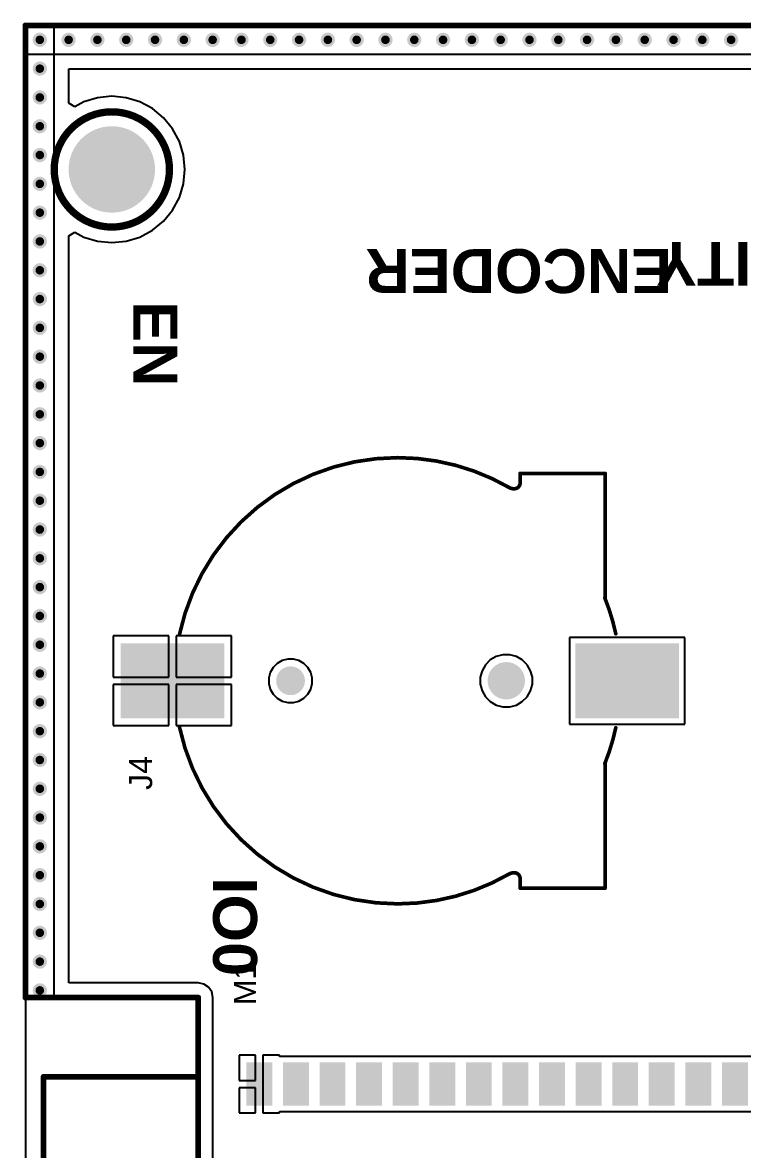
# Model space of a CAD drawing. Header units: inches. Extents: x 0 to 100, y 0 to 65.
# Drawn here: x -0.1 to 24.89, y 25.98 to 65.1 of the extents above; entities that cross this region are included whole.
import ezdxf

# ---------------------------------------------------------------- set-up
doc = ezdxf.new("R2010")
doc.units = ezdxf.units.IN
for name, color, linetype in [('Keep-Out Layer', 6, 'Continuous'), ('Multi-Layer', 9, 'Continuous'), ('Pad Holes', 156, 'Continuous'), ('Top Layer', 1, 'Continuous'), ('Top Overlay', 2, 'Continuous'), ('Via Holes', 16, 'Continuous')]:
    doc.layers.add(name, color=color, linetype=linetype)
doc.styles.add('Arial', font='', dxfattribs={"height": 0.2})
doc.styles.add('Arial_Bold', font='', dxfattribs={"height": 0.2})
doc.styles.get('Arial').set_extended_font_data('Arial')
doc.styles.get('Arial_Bold').set_extended_font_data('Arial', bold=True)

# ---------------------------------------------------------------- blocks, each defined once
blk = doc.blocks.new('ESP32_WROOM_32E_318')
at = {"layer": 'Top Layer'}
for points in [[(-9.5, 9.33), (-8, 9.33), (-8, 8.43), (-9.5, 8.43)], [(8, 9.33), (9.5, 9.33), (9.5, 8.43), (8, 8.43)], [(-9.5, 8.06), (-8, 8.06), (-8, 7.16), (-9.5, 7.16)], [(8, 8.06), (9.5, 8.06), (9.5, 7.16), (8, 7.16)], [(-9.5, 6.79), (-8, 6.79), (-8, 5.89), (-9.5, 5.89)], [(8, 6.79), (9.5, 6.79), (9.5, 5.89), (8, 5.89)], [(-9.5, 5.52), (-8, 5.52), (-8, 4.62), (-9.5, 4.62)], [(8, 5.52), (9.5, 5.52), (9.5, 4.62), (8, 4.62)], [(-9.5, 4.25), (-8, 4.25), (-8, 3.35), (-9.5, 3.35)], [(8, 4.25), (9.5, 4.25), (9.5, 3.35), (8, 3.35)], [(-9.5, 2.98), (-8, 2.98), (-8, 2.08), (-9.5, 2.08)], [(-3.35, 3.01), (-2.45, 3.01), (-2.45, 2.11), (-3.35, 2.11)], [(-1.95, 3.01), (-1.05, 3.01), (-1.05, 2.11), (-1.95, 2.11)], [(-0.55, 3.01), (0.35, 3.01), (0.35, 2.11), (-0.55, 2.11)], [(8, 2.98), (9.5, 2.98), (9.5, 2.08), (8, 2.08)], [(-9.5, 1.71), (-8, 1.71), (-8, 0.81), (-9.5, 0.81)], [(-3.35, 1.61), (-2.45, 1.61), (-2.45, 0.71), (-3.35, 0.71)], [(-1.95, 1.61), (-1.05, 1.61), (-1.05, 0.71), (-1.95, 0.71)], [(-0.55, 1.61), (0.35, 1.61), (0.35, 0.71), (-0.55, 0.71)], [(8, 1.71), (9.5, 1.71), (9.5, 0.81), (8, 0.81)], [(-9.5, 0.44), (-8, 0.44), (-8, -0.46), (-9.5, -0.46)], [(8, 0.44), (9.5, 0.44), (9.5, -0.46), (8, -0.46)], [(-3.35, 0.21), (-2.45, 0.21), (-2.45, -0.69), (-3.35, -0.69)], [(-1.95, 0.21), (-1.05, 0.21), (-1.05, -0.69), (-1.95, -0.69)], [(-0.55, 0.21), (0.35, 0.21), (0.35, -0.69), (-0.55, -0.69)], [(-9.5, -0.83), (-8, -0.83), (-8, -1.73), (-9.5, -1.73)], [(8, -0.83), (9.5, -0.83), (9.5, -1.73), (8, -1.73)], [(-9.5, -2.1), (-8, -2.1), (-8, -3), (-9.5, -3)], [(8, -2.1), (9.5, -2.1), (9.5, -3), (8, -3)], [(-9.5, -3.37), (-8, -3.37), (-8, -4.27), (-9.5, -4.27)], [(8, -3.37), (9.5, -3.37), (9.5, -4.27), (8, -4.27)], [(-9.5, -4.64), (-8, -4.64), (-8, -5.54), (-9.5, -5.54)], [(8, -4.64), (9.5, -4.64), (9.5, -5.54), (8, -5.54)], [(-9.5, -5.91), (-8, -5.91), (-8, -6.81), (-9.5, -6.81)], [(8, -5.91), (9.5, -5.91), (9.5, -6.81), (8, -6.81)], [(-9.5, -7.18), (-8, -7.18), (-8, -8.08), (-9.5, -8.08)], [(8, -7.18), (9.5, -7.18), (9.5, -8.08), (8, -8.08)], [(-6.165, -9.63), (-6.165, -8.13), (-5.265, -8.13), (-5.265, -9.63)], [(-4.895, -9.63), (-4.895, -8.13), (-3.995, -8.13), (-3.995, -9.63)], [(-3.625, -9.63), (-3.625, -8.13), (-2.725, -8.13), (-2.725, -9.63)], [(-2.355, -9.63), (-2.355, -8.13), (-1.455, -8.13), (-1.455, -9.63)], [(-1.085, -9.63), (-1.085, -8.13), (-0.185, -8.13), (-0.185, -9.63)], [(0.185, -9.63), (0.185, -8.13), (1.085, -8.13), (1.085, -9.63)], [(1.455, -9.63), (1.455, -8.13), (2.355, -8.13), (2.355, -9.63)], [(2.725, -9.63), (2.725, -8.13), (3.625, -8.13), (3.625, -9.63)], [(3.995, -9.63), (3.995, -8.13), (4.895, -8.13), (4.895, -9.63)], [(5.265, -9.63), (5.265, -8.13), (6.165, -8.13), (6.165, -9.63)]]:
    blk.add_hatch(color=1, dxfattribs=at).paths.add_polyline_path(points)
at = {"layer": 'Top Overlay', "const_width": 0.2}
for points in [[(-9, 16.37), (-9, 10.75)], [(-9, 16.37), (9, 16.37)], [(9, 16.37), (9, 11)], [(-9, -8.75), (-9, -9.13)], [(9, -8.75), (9, -9.13)], [(-9, -9.13), (-7.63, -9.13)], [(7.5, -9.13), (9, -9.13)]]:
    blk.add_lwpolyline(points, dxfattribs=at)
at = {"layer": 'Top Overlay', "const_width": 0.1}
for points in [[(-9.05, 16.37, 1), (-8.95, 16.37, 1)], [(-9.05, 16.37, 1), (-8.95, 16.37, 1)], [(8.95, 16.37, 1), (9.05, 16.37, 1)], [(8.95, 16.37, 1), (9.05, 16.37, 1)], [(8.95, 11, 1), (9.05, 11, 1)], [(-9.05, 10.75, 1), (-8.95, 10.75, 1)], [(-9.05, -8.75, 1), (-8.95, -8.75, 1)], [(8.95, -8.75, 1), (9.05, -8.75, 1)], [(-9.05, -9.13, 1), (-8.95, -9.13, 1)], [(-9.05, -9.13, 1), (-8.95, -9.13, 1)], [(-7.68, -9.13, 1), (-7.58, -9.13, 1)], [(7.45, -9.13, 1), (7.55, -9.13, 1)], [(8.95, -9.13, 1), (9.05, -9.13, 1)], [(8.95, -9.13, 1), (9.05, -9.13, 1)]]:
    blk.add_lwpolyline(points, format="xyb", close=True, dxfattribs=at)
blk = doc.blocks.new('CR1220_BH_349')
at = {"layer": 'Multi-Layer'}
h = blk.add_hatch(color=9, dxfattribs=at)
edge = h.paths.add_edge_path()
edge.add_arc((-3.695, 0), 0.65, 0, 360)
h = blk.add_hatch(color=9, dxfattribs=at)
edge = h.paths.add_edge_path()
edge.add_arc((3.795, 0), 0.5, 0, 360)
at = {"layer": 'Pad Holes'}
h = blk.add_hatch(color=7, dxfattribs=at)
edge = h.paths.add_edge_path()
edge.add_arc((-3.695, 0), 0.65, 0, 360)
h = blk.add_hatch(color=7, dxfattribs=at)
edge = h.paths.add_edge_path()
edge.add_arc((3.795, 0), 0.5, 0, 360)
at = {"layer": 'Top Layer'}
for points in [[(-6.095, -1.3), (-9.695, -1.3), (-9.695, 1.3), (-6.095, 1.3)], [(9.695, -1.3), (6.095, -1.3), (6.095, 1.3), (9.695, 1.3)]]:
    blk.add_hatch(color=1, dxfattribs=at).paths.add_polyline_path(points)
h = blk.add_hatch(color=1, dxfattribs=at)
edge = h.paths.add_edge_path()
edge.add_arc((-3.695, 0), 0.65, 0, 360)
h = blk.add_hatch(color=1, dxfattribs=at)
edge = h.paths.add_edge_path()
edge.add_arc((3.795, 0), 0.5, 0, 360)
at = {"layer": 'Top Overlay', "const_width": 0.127}
for points in [[(-3.793, 6.709, -0.131652), (0.073, 7.745)], [(0.075, 7.745, -0.354119), (7.651, 1.61)], [(-3.981, 6.665, -0.414214), (-4.175, 6.881)], [(-3.799, 6.705, -0.136094), (-3.981, 6.665)], [(-7.495, 1.632, -0.043661), (-7.115, 2.876)], [(7.651, -1.61, -0.354119), (0.075, -7.745)], [(-7.115, -2.876, -0.043661), (-7.495, -1.632)], [(-4.175, -6.881, -0.414214), (-3.981, -6.665)], [(-3.981, -6.665, -0.136094), (-3.799, -6.705)], [(0.073, -7.745, -0.131652), (-3.793, -6.709)]]:
    blk.add_lwpolyline(points, format="xyb", dxfattribs=at)
at = {"layer": 'Top Overlay', "const_width": 0.0635}
for points in [[(0.041, 7.745, 1), (0.105, 7.745, 1)], [(0.043, 7.745, 1), (0.107, 7.745, 1)], [(-7.157, 7.2, 1), (-7.093, 7.2, 1)], [(-7.157, 7.2, 1), (-7.093, 7.2, 1)], [(-4.207, 7.2, 1), (-4.143, 7.2, 1)], [(-4.207, 7.2, 1), (-4.143, 7.2, 1)], [(-4.207, 6.88, 1), (-4.143, 6.88, 1)], [(-4.207, 6.881, 1), (-4.143, 6.881, 1)], [(-4.013, 6.665, 1), (-3.95, 6.665, 1)], [(-4.012, 6.665, 1), (-3.949, 6.665, 1)], [(-3.831, 6.705, 1), (-3.767, 6.705, 1)], [(-3.825, 6.709, 1), (-3.761, 6.709, 1)], [(-7.157, 2.85, 1), (-7.093, 2.85, 1)], [(-7.146, 2.876, 1), (-7.083, 2.876, 1)], [(-7.527, 1.632, 1), (-7.463, 1.632, 1)], [(7.619, 1.61, 1), (7.683, 1.61, 1)], [(7.619, -1.61, 1), (7.683, -1.61, 1)], [(-7.527, -1.632, 1), (-7.463, -1.632, 1)], [(-7.157, -2.85, 1), (-7.093, -2.85, 1)], [(-7.146, -2.876, 1), (-7.083, -2.876, 1)], [(-4.013, -6.665, 1), (-3.95, -6.665, 1)], [(-4.012, -6.665, 1), (-3.949, -6.665, 1)], [(-3.831, -6.705, 1), (-3.767, -6.705, 1)], [(-3.825, -6.709, 1), (-3.761, -6.709, 1)], [(-4.207, -6.88, 1), (-4.143, -6.88, 1)], [(-4.207, -6.881, 1), (-4.143, -6.881, 1)], [(-7.157, -7.2, 1), (-7.093, -7.2, 1)], [(-7.157, -7.2, 1), (-7.093, -7.2, 1)], [(-4.207, -7.2, 1), (-4.143, -7.2, 1)], [(-4.207, -7.2, 1), (-4.143, -7.2, 1)], [(0.041, -7.745, 1), (0.105, -7.745, 1)], [(0.043, -7.745, 1), (0.107, -7.745, 1)]]:
    blk.add_lwpolyline(points, format="xyb", close=True, dxfattribs=at)
at = {"layer": 'Top Overlay', "const_width": 0.127}
for points in [[(-4.175, 7.2), (-7.125, 7.2)], [(-7.125, 7.2), (-7.125, 2.85)], [(-4.175, 7.2), (-4.175, 6.88)], [(-7.125, -2.85), (-7.125, -7.2)], [(-4.175, -6.88), (-4.175, -7.2)], [(-4.175, -7.2), (-7.125, -7.2)]]:
    blk.add_lwpolyline(points, dxfattribs=at)

msp = doc.modelspace()

# ---------------------------------------------------------------- hatches: boundary and pattern name
at = {"layer": 'Top Layer'}
h = msp.add_hatch(color=1, dxfattribs=at)
edge = h.paths.add_edge_path()
edge.add_arc((0.5, 64.5), 0.25, 0, 360)
h = msp.add_hatch(color=1, dxfattribs=at)
edge = h.paths.add_edge_path()
edge.add_arc((1.5, 64.5), 0.25, 0, 360)
h = msp.add_hatch(color=1, dxfattribs=at)
edge = h.paths.add_edge_path()
edge.add_arc((2.5, 64.5), 0.25, 0, 360)
h = msp.add_hatch(color=1, dxfattribs=at)
edge = h.paths.add_edge_path()
edge.add_arc((3.5, 64.5), 0.25, 0, 360)
h = msp.add_hatch(color=1, dxfattribs=at)
edge = h.paths.add_edge_path()
edge.add_arc((4.5, 64.5), 0.25, 0, 360)
h = msp.add_hatch(color=1, dxfattribs=at)
edge = h.paths.add_edge_path()
edge.add_arc((5.5, 64.5), 0.25, 0, 360)
h = msp.add_hatch(color=1, dxfattribs=at)
edge = h.paths.add_edge_path()
edge.add_arc((6.5, 64.5), 0.25, 0, 360)
h = msp.add_hatch(color=1, dxfattribs=at)
edge = h.paths.add_edge_path()
edge.add_arc((7.5, 64.5), 0.25, 0, 360)
h = msp.add_hatch(color=1, dxfattribs=at)
edge = h.paths.add_edge_path()
edge.add_arc((8.5, 64.5), 0.25, 0, 360)
h = msp.add_hatch(color=1, dxfattribs=at)
edge = h.paths.add_edge_path()
edge.add_arc((9.5, 64.5), 0.25, 0, 360)
h = msp.add_hatch(color=1, dxfattribs=at)
edge = h.paths.add_edge_path()
edge.add_arc((10.5, 64.5), 0.25, 0, 360)
h = msp.add_hatch(color=1, dxfattribs=at)
edge = h.paths.add_edge_path()
edge.add_arc((11.5, 64.5), 0.25, 0, 360)
h = msp.add_hatch(color=1, dxfattribs=at)
edge = h.paths.add_edge_path()
edge.add_arc((12.5, 64.5), 0.25, 0, 360)
h = msp.add_hatch(color=1, dxfattribs=at)
edge = h.paths.add_edge_path()
edge.add_arc((13.5, 64.5), 0.25, 0, 360)
h = msp.add_hatch(color=1, dxfattribs=at)
edge = h.paths.add_edge_path()
edge.add_arc((14.5, 64.5), 0.25, 0, 360)
h = msp.add_hatch(color=1, dxfattribs=at)
edge = h.paths.add_edge_path()
edge.add_arc((15.5, 64.5), 0.25, 0, 360)
h = msp.add_hatch(color=1, dxfattribs=at)
edge = h.paths.add_edge_path()
edge.add_arc((16.5, 64.5), 0.25, 0, 360)
h = msp.add_hatch(color=1, dxfattribs=at)
edge = h.paths.add_edge_path()
edge.add_arc((17.5, 64.5), 0.25, 0, 360)
h = msp.add_hatch(color=1, dxfattribs=at)
edge = h.paths.add_edge_path()
edge.add_arc((18.5, 64.5), 0.25, 0, 360)
h = msp.add_hatch(color=1, dxfattribs=at)
edge = h.paths.add_edge_path()
edge.add_arc((19.5, 64.5), 0.25, 0, 360)
h = msp.add_hatch(color=1, dxfattribs=at)
edge = h.paths.add_edge_path()
edge.add_arc((20.5, 64.5), 0.25, 0, 360)
h = msp.add_hatch(color=1, dxfattribs=at)
edge = h.paths.add_edge_path()
edge.add_arc((21.5, 64.5), 0.25, 0, 360)
h = msp.add_hatch(color=1, dxfattribs=at)
edge = h.paths.add_edge_path()
edge.add_arc((22.5, 64.5), 0.25, 0, 360)
h = msp.add_hatch(color=1, dxfattribs=at)
edge = h.paths.add_edge_path()
edge.add_arc((23.5, 64.5), 0.25, 0, 360)
h = msp.add_hatch(color=1, dxfattribs=at)
edge = h.paths.add_edge_path()
edge.add_arc((24.5, 64.5), 0.25, 0, 360)
h = msp.add_hatch(color=1, dxfattribs=at)
edge = h.paths.add_edge_path()
edge.add_arc((0.5, 63.5), 0.25, 0, 360)
h = msp.add_hatch(color=1, dxfattribs=at)
edge = h.paths.add_edge_path()
edge.add_arc((0.5, 62.5), 0.25, 0, 360)
h = msp.add_hatch(color=1, dxfattribs=at)
edge = h.paths.add_edge_path()
edge.add_arc((0.5, 61.5), 0.25, 0, 360)
h = msp.add_hatch(color=1, dxfattribs=at)
edge = h.paths.add_edge_path()
edge.add_arc((3, 60), 1.5, 0, 360)
h = msp.add_hatch(color=1, dxfattribs=at)
edge = h.paths.add_edge_path()
edge.add_arc((0.5, 60.5), 0.25, 0, 360)
h = msp.add_hatch(color=1, dxfattribs=at)
edge = h.paths.add_edge_path()
edge.add_arc((0.5, 59.5), 0.25, 0, 360)
h = msp.add_hatch(color=1, dxfattribs=at)
edge = h.paths.add_edge_path()
edge.add_arc((0.5, 58.5), 0.25, 0, 360)
h = msp.add_hatch(color=1, dxfattribs=at)
edge = h.paths.add_edge_path()
edge.add_arc((0.5, 57.5), 0.25, 0, 360)
h = msp.add_hatch(color=1, dxfattribs=at)
edge = h.paths.add_edge_path()
edge.add_arc((0.5, 56.5), 0.25, 0, 360)
h = msp.add_hatch(color=1, dxfattribs=at)
edge = h.paths.add_edge_path()
edge.add_arc((0.5, 55.5), 0.25, 0, 360)
h = msp.add_hatch(color=1, dxfattribs=at)
edge = h.paths.add_edge_path()
edge.add_arc((0.5, 54.5), 0.25, 0, 360)
h = msp.add_hatch(color=1, dxfattribs=at)
edge = h.paths.add_edge_path()
edge.add_arc((0.5, 53.5), 0.25, 0, 360)
h = msp.add_hatch(color=1, dxfattribs=at)
edge = h.paths.add_edge_path()
edge.add_arc((0.5, 52.5), 0.25, 0, 360)
h = msp.add_hatch(color=1, dxfattribs=at)
edge = h.paths.add_edge_path()
edge.add_arc((0.5, 51.5), 0.25, 0, 360)
h = msp.add_hatch(color=1, dxfattribs=at)
edge = h.paths.add_edge_path()
edge.add_arc((0.5, 50.5), 0.25, 0, 360)
h = msp.add_hatch(color=1, dxfattribs=at)
edge = h.paths.add_edge_path()
edge.add_arc((0.5, 49.5), 0.25, 0, 360)
h = msp.add_hatch(color=1, dxfattribs=at)
edge = h.paths.add_edge_path()
edge.add_arc((0.5, 48.5), 0.25, 0, 360)
h = msp.add_hatch(color=1, dxfattribs=at)
edge = h.paths.add_edge_path()
edge.add_arc((0.5, 47.5), 0.25, 0, 360)
h = msp.add_hatch(color=1, dxfattribs=at)
edge = h.paths.add_edge_path()
edge.add_arc((0.5, 46.5), 0.25, 0, 360)
h = msp.add_hatch(color=1, dxfattribs=at)
edge = h.paths.add_edge_path()
edge.add_arc((0.5, 45.5), 0.25, 0, 360)
h = msp.add_hatch(color=1, dxfattribs=at)
edge = h.paths.add_edge_path()
edge.add_arc((0.5, 44.5), 0.25, 0, 360)
h = msp.add_hatch(color=1, dxfattribs=at)
edge = h.paths.add_edge_path()
edge.add_arc((0.5, 43.5), 0.25, 0, 360)
h = msp.add_hatch(color=1, dxfattribs=at)
edge = h.paths.add_edge_path()
edge.add_arc((0.5, 42.5), 0.25, 0, 360)
h = msp.add_hatch(color=1, dxfattribs=at)
edge = h.paths.add_edge_path()
edge.add_arc((0.5, 41.5), 0.25, 0, 360)
h = msp.add_hatch(color=1, dxfattribs=at)
edge = h.paths.add_edge_path()
edge.add_arc((0.5, 40.5), 0.25, 0, 360)
h = msp.add_hatch(color=1, dxfattribs=at)
edge = h.paths.add_edge_path()
edge.add_arc((0.5, 39.5), 0.25, 0, 360)
h = msp.add_hatch(color=1, dxfattribs=at)
edge = h.paths.add_edge_path()
edge.add_arc((0.5, 38.5), 0.25, 0, 360)
h = msp.add_hatch(color=1, dxfattribs=at)
edge = h.paths.add_edge_path()
edge.add_arc((0.5, 37.5), 0.25, 0, 360)
h = msp.add_hatch(color=1, dxfattribs=at)
edge = h.paths.add_edge_path()
edge.add_arc((0.5, 36.5), 0.25, 0, 360)
h = msp.add_hatch(color=1, dxfattribs=at)
edge = h.paths.add_edge_path()
edge.add_arc((0.5, 35.5), 0.25, 0, 360)
h = msp.add_hatch(color=1, dxfattribs=at)
edge = h.paths.add_edge_path()
edge.add_arc((0.5, 34.5), 0.25, 0, 360)
h = msp.add_hatch(color=1, dxfattribs=at)
edge = h.paths.add_edge_path()
edge.add_arc((0.5, 33.5), 0.25, 0, 360)
h = msp.add_hatch(color=1, dxfattribs=at)
edge = h.paths.add_edge_path()
edge.add_arc((0.5, 32.5), 0.25, 0, 360)
h = msp.add_hatch(color=1, dxfattribs=at)
edge = h.paths.add_edge_path()
edge.add_arc((0.5, 31.5), 0.25, 0, 360)
at = {"layer": 'Via Holes'}
h = msp.add_hatch(color=7, dxfattribs=at)
edge = h.paths.add_edge_path()
edge.add_arc((0.5, 64.5), 0.15, 0, 360)
h = msp.add_hatch(color=7, dxfattribs=at)
edge = h.paths.add_edge_path()
edge.add_arc((1.5, 64.5), 0.15, 0, 360)
h = msp.add_hatch(color=7, dxfattribs=at)
edge = h.paths.add_edge_path()
edge.add_arc((2.5, 64.5), 0.15, 0, 360)
h = msp.add_hatch(color=7, dxfattribs=at)
edge = h.paths.add_edge_path()
edge.add_arc((3.5, 64.5), 0.15, 0, 360)
h = msp.add_hatch(color=7, dxfattribs=at)
edge = h.paths.add_edge_path()
edge.add_arc((4.5, 64.5), 0.15, 0, 360)
h = msp.add_hatch(color=7, dxfattribs=at)
edge = h.paths.add_edge_path()
edge.add_arc((5.5, 64.5), 0.15, 0, 360)
h = msp.add_hatch(color=7, dxfattribs=at)
edge = h.paths.add_edge_path()
edge.add_arc((6.5, 64.5), 0.15, 0, 360)
h = msp.add_hatch(color=7, dxfattribs=at)
edge = h.paths.add_edge_path()
edge.add_arc((7.5, 64.5), 0.15, 0, 360)
h = msp.add_hatch(color=7, dxfattribs=at)
edge = h.paths.add_edge_path()
edge.add_arc((8.5, 64.5), 0.15, 0, 360)
h = msp.add_hatch(color=7, dxfattribs=at)
edge = h.paths.add_edge_path()
edge.add_arc((9.5, 64.5), 0.15, 0, 360)
h = msp.add_hatch(color=7, dxfattribs=at)
edge = h.paths.add_edge_path()
edge.add_arc((10.5, 64.5), 0.15, 0, 360)
h = msp.add_hatch(color=7, dxfattribs=at)
edge = h.paths.add_edge_path()
edge.add_arc((11.5, 64.5), 0.15, 0, 360)
h = msp.add_hatch(color=7, dxfattribs=at)
edge = h.paths.add_edge_path()
edge.add_arc((12.5, 64.5), 0.15, 0, 360)
h = msp.add_hatch(color=7, dxfattribs=at)
edge = h.paths.add_edge_path()
edge.add_arc((13.5, 64.5), 0.15, 0, 360)
h = msp.add_hatch(color=7, dxfattribs=at)
edge = h.paths.add_edge_path()
edge.add_arc((14.5, 64.5), 0.15, 0, 360)
h = msp.add_hatch(color=7, dxfattribs=at)
edge = h.paths.add_edge_path()
edge.add_arc((15.5, 64.5), 0.15, 0, 360)
h = msp.add_hatch(color=7, dxfattribs=at)
edge = h.paths.add_edge_path()
edge.add_arc((16.5, 64.5), 0.15, 0, 360)
h = msp.add_hatch(color=7, dxfattribs=at)
edge = h.paths.add_edge_path()
edge.add_arc((17.5, 64.5), 0.15, 0, 360)
h = msp.add_hatch(color=7, dxfattribs=at)
edge = h.paths.add_edge_path()
edge.add_arc((18.5, 64.5), 0.15, 0, 360)
h = msp.add_hatch(color=7, dxfattribs=at)
edge = h.paths.add_edge_path()
edge.add_arc((19.5, 64.5), 0.15, 0, 360)
h = msp.add_hatch(color=7, dxfattribs=at)
edge = h.paths.add_edge_path()
edge.add_arc((20.5, 64.5), 0.15, 0, 360)
h = msp.add_hatch(color=7, dxfattribs=at)
edge = h.paths.add_edge_path()
edge.add_arc((21.5, 64.5), 0.15, 0, 360)
h = msp.add_hatch(color=7, dxfattribs=at)
edge = h.paths.add_edge_path()
edge.add_arc((22.5, 64.5), 0.15, 0, 360)
h = msp.add_hatch(color=7, dxfattribs=at)
edge = h.paths.add_edge_path()
edge.add_arc((23.5, 64.5), 0.15, 0, 360)
h = msp.add_hatch(color=7, dxfattribs=at)
edge = h.paths.add_edge_path()
edge.add_arc((24.5, 64.5), 0.15, 0, 360)
h = msp.add_hatch(color=7, dxfattribs=at)
edge = h.paths.add_edge_path()
edge.add_arc((0.5, 63.5), 0.15, 0, 360)
h = msp.add_hatch(color=7, dxfattribs=at)
edge = h.paths.add_edge_path()
edge.add_arc((0.5, 62.5), 0.15, 0, 360)
h = msp.add_hatch(color=7, dxfattribs=at)
edge = h.paths.add_edge_path()
edge.add_arc((0.5, 61.5), 0.15, 0, 360)
h = msp.add_hatch(color=7, dxfattribs=at)
edge = h.paths.add_edge_path()
edge.add_arc((3, 60), 1.5, 0, 360)
h = msp.add_hatch(color=7, dxfattribs=at)
edge = h.paths.add_edge_path()
edge.add_arc((0.5, 60.5), 0.15, 0, 360)
h = msp.add_hatch(color=7, dxfattribs=at)
edge = h.paths.add_edge_path()
edge.add_arc((0.5, 59.5), 0.15, 0, 360)
h = msp.add_hatch(color=7, dxfattribs=at)
edge = h.paths.add_edge_path()
edge.add_arc((0.5, 58.5), 0.15, 0, 360)
h = msp.add_hatch(color=7, dxfattribs=at)
edge = h.paths.add_edge_path()
edge.add_arc((0.5, 57.5), 0.15, 0, 360)
h = msp.add_hatch(color=7, dxfattribs=at)
edge = h.paths.add_edge_path()
edge.add_arc((0.5, 56.5), 0.15, 0, 360)
h = msp.add_hatch(color=7, dxfattribs=at)
edge = h.paths.add_edge_path()
edge.add_arc((0.5, 55.5), 0.15, 0, 360)
h = msp.add_hatch(color=7, dxfattribs=at)
edge = h.paths.add_edge_path()
edge.add_arc((0.5, 54.5), 0.15, 0, 360)
h = msp.add_hatch(color=7, dxfattribs=at)
edge = h.paths.add_edge_path()
edge.add_arc((0.5, 53.5), 0.15, 0, 360)
h = msp.add_hatch(color=7, dxfattribs=at)
edge = h.paths.add_edge_path()
edge.add_arc((0.5, 52.5), 0.15, 0, 360)
h = msp.add_hatch(color=7, dxfattribs=at)
edge = h.paths.add_edge_path()
edge.add_arc((0.5, 51.5), 0.15, 0, 360)
h = msp.add_hatch(color=7, dxfattribs=at)
edge = h.paths.add_edge_path()
edge.add_arc((0.5, 50.5), 0.15, 0, 360)
h = msp.add_hatch(color=7, dxfattribs=at)
edge = h.paths.add_edge_path()
edge.add_arc((0.5, 49.5), 0.15, 0, 360)
h = msp.add_hatch(color=7, dxfattribs=at)
edge = h.paths.add_edge_path()
edge.add_arc((0.5, 48.5), 0.15, 0, 360)
h = msp.add_hatch(color=7, dxfattribs=at)
edge = h.paths.add_edge_path()
edge.add_arc((0.5, 47.5), 0.15, 0, 360)
h = msp.add_hatch(color=7, dxfattribs=at)
edge = h.paths.add_edge_path()
edge.add_arc((0.5, 46.5), 0.15, 0, 360)
h = msp.add_hatch(color=7, dxfattribs=at)
edge = h.paths.add_edge_path()
edge.add_arc((0.5, 45.5), 0.15, 0, 360)
h = msp.add_hatch(color=7, dxfattribs=at)
edge = h.paths.add_edge_path()
edge.add_arc((0.5, 44.5), 0.15, 0, 360)
h = msp.add_hatch(color=7, dxfattribs=at)
edge = h.paths.add_edge_path()
edge.add_arc((0.5, 43.5), 0.15, 0, 360)
h = msp.add_hatch(color=7, dxfattribs=at)
edge = h.paths.add_edge_path()
edge.add_arc((0.5, 42.5), 0.15, 0, 360)
h = msp.add_hatch(color=7, dxfattribs=at)
edge = h.paths.add_edge_path()
edge.add_arc((0.5, 41.5), 0.15, 0, 360)
h = msp.add_hatch(color=7, dxfattribs=at)
edge = h.paths.add_edge_path()
edge.add_arc((0.5, 40.5), 0.15, 0, 360)
h = msp.add_hatch(color=7, dxfattribs=at)
edge = h.paths.add_edge_path()
edge.add_arc((0.5, 39.5), 0.15, 0, 360)
h = msp.add_hatch(color=7, dxfattribs=at)
edge = h.paths.add_edge_path()
edge.add_arc((0.5, 38.5), 0.15, 0, 360)
h = msp.add_hatch(color=7, dxfattribs=at)
edge = h.paths.add_edge_path()
edge.add_arc((0.5, 37.5), 0.15, 0, 360)
h = msp.add_hatch(color=7, dxfattribs=at)
edge = h.paths.add_edge_path()
edge.add_arc((0.5, 36.5), 0.15, 0, 360)
h = msp.add_hatch(color=7, dxfattribs=at)
edge = h.paths.add_edge_path()
edge.add_arc((0.5, 35.5), 0.15, 0, 360)
h = msp.add_hatch(color=7, dxfattribs=at)
edge = h.paths.add_edge_path()
edge.add_arc((0.5, 34.5), 0.15, 0, 360)
h = msp.add_hatch(color=7, dxfattribs=at)
edge = h.paths.add_edge_path()
edge.add_arc((0.5, 33.5), 0.15, 0, 360)
h = msp.add_hatch(color=7, dxfattribs=at)
edge = h.paths.add_edge_path()
edge.add_arc((0.5, 32.5), 0.15, 0, 360)
h = msp.add_hatch(color=7, dxfattribs=at)
edge = h.paths.add_edge_path()
edge.add_arc((0.5, 31.5), 0.15, 0, 360)

# ---------------------------------------------------------------- linework, layer by layer
at = {"layer": 'Keep-Out Layer', "const_width": 0.2}
for points in [[(0, 65), (10.25, 65)], [(0, 65), (0, 31.25)], [(10.25, 65), (100, 65)], [(0, 31.25), (6, 31.25)], [(6, 7.75), (6, 31.25)]]:
    msp.add_lwpolyline(points, dxfattribs=at)
at = {"layer": 'Keep-Out Layer', "const_width": 0.1}
for points in [[(-0.05, 65, 1), (0.05, 65, 1)], [(-0.05, 65, 1), (0.05, 65, 1)], [(10.2, 65, 1), (10.3, 65, 1)], [(10.2, 65, 1), (10.3, 65, 1)], [(-0.05, 31.25, 1), (0.05, 31.25, 1)], [(-0.05, 31.25, 1), (0.05, 31.25, 1)], [(5.95, 31.25, 1), (6.05, 31.25, 1)], [(5.95, 31.25, 1), (6.05, 31.25, 1)]]:
    msp.add_lwpolyline(points, format="xyb", close=True, dxfattribs=at)
at = {"layer": 'Multi-Layer'}
for p, q in [((0, 31.25), (0, 7.75)), ((6, 31.25), (0, 31.25)), ((6, 7.75), (6, 31.25))]:
    msp.add_line(p, q, dxfattribs=at)
at = {"layer": 'Top Layer'}
for p, q in [((100, 65), (0, 65)), ((0, 65), (0, 64)), ((0, 65), (0, 31.25)), ((1, 65), (0, 65)), ((1, 31.25), (1, 65)), ((0, 64), (100, 64)), ((1.51, 62.299), (1.51, 63.49)), ((1.51, 63.49), (98.49, 63.49)), ((1.713, 62.177), (1.51, 62.299)), ((2.028, 62.346), (1.713, 62.177)), ((2.505, 62.49), (2.028, 62.346)), ((3, 62.539), (2.505, 62.49)), ((3.495, 62.49), (3, 62.539)), ((3.972, 62.346), (3.495, 62.49)), ((4.411, 62.111), (3.972, 62.346)), ((4.796, 61.796), (4.411, 62.111)), ((5.111, 61.411), (4.796, 61.796)), ((5.346, 60.972), (5.111, 61.411)), ((5.49, 60.495), (5.346, 60.972)), ((5.539, 60), (5.49, 60.495)), ((5.49, 59.505), (5.539, 60)), ((5.346, 59.028), (5.49, 59.505)), ((5.111, 58.589), (5.346, 59.028)), ((4.796, 58.204), (5.111, 58.589)), ((4.411, 57.889), (4.796, 58.204)), ((1.51, 57.701), (1.713, 57.823)), ((1.51, 31.76), (1.51, 57.701)), ((1.713, 57.823), (2.028, 57.654)), ((2.028, 57.654), (2.505, 57.51)), ((2.505, 57.51), (3, 57.461)), ((3, 57.461), (3.495, 57.51)), ((3.495, 57.51), (3.972, 57.654)), ((3.972, 57.654), (4.411, 57.889)), ((4.978, 43.804), (3.051, 43.804)), ((3.051, 43.804), (3.051, 42.377)), ((4.978, 42.377), (4.978, 43.804)), ((7.159, 43.804), (5.232, 43.804)), ((5.232, 43.804), (5.232, 42.377)), ((7.159, 42.377), (7.159, 43.804)), ((22.898, 43.753), (18.892, 43.753)), ((18.892, 43.753), (18.892, 40.747)), ((22.898, 40.747), (22.898, 43.753)), ((16.346, 43.092), (16.14, 42.973)), ((16.576, 43.154), (16.346, 43.092)), ((16.814, 43.154), (16.576, 43.154)), ((17.044, 43.092), (16.814, 43.154)), ((17.25, 42.973), (17.044, 43.092)), ((8.602, 42.713), (8.502, 42.541)), ((8.742, 42.853), (8.602, 42.713)), ((8.914, 42.953), (8.742, 42.853)), ((9.106, 43.004), (8.914, 42.953)), ((9.304, 43.004), (9.106, 43.004)), ((9.496, 42.953), (9.304, 43.004)), ((9.668, 42.853), (9.496, 42.953)), ((9.808, 42.713), (9.668, 42.853)), ((9.908, 42.541), (9.808, 42.713)), ((15.972, 42.805), (15.853, 42.599)), ((16.14, 42.973), (15.972, 42.805)), ((17.418, 42.805), (17.25, 42.973)), ((17.537, 42.599), (17.418, 42.805)), ((3.051, 42.377), (4.978, 42.377)), ((5.232, 42.377), (7.159, 42.377)), ((8.502, 42.541), (8.451, 42.349)), ((8.451, 42.349), (8.451, 42.151)), ((9.959, 42.349), (9.908, 42.541)), ((9.959, 42.151), (9.959, 42.349)), ((15.853, 42.599), (15.791, 42.369)), ((15.791, 42.369), (15.791, 42.131)), ((17.599, 42.369), (17.537, 42.599)), ((17.599, 42.131), (17.599, 42.369)), ((4.978, 42.123), (3.051, 42.123)), ((3.051, 42.123), (3.051, 40.696)), ((4.978, 40.696), (4.978, 42.123)), ((7.159, 42.123), (5.232, 42.123)), ((5.232, 42.123), (5.232, 40.696)), ((7.159, 40.696), (7.159, 42.123)), ((8.451, 42.151), (8.502, 41.959)), ((8.502, 41.959), (8.602, 41.787)), ((9.808, 41.787), (9.908, 41.959)), ((9.908, 41.959), (9.959, 42.151)), ((15.791, 42.131), (15.853, 41.901)), ((15.853, 41.901), (15.972, 41.695)), ((17.418, 41.695), (17.537, 41.901)), ((17.537, 41.901), (17.599, 42.131)), ((8.602, 41.787), (8.742, 41.647)), ((8.742, 41.647), (8.914, 41.547)), ((8.914, 41.547), (9.106, 41.496)), ((9.106, 41.496), (9.304, 41.496)), ((9.304, 41.496), (9.496, 41.547)), ((9.496, 41.547), (9.668, 41.647)), ((9.668, 41.647), (9.808, 41.787)), ((15.972, 41.695), (16.14, 41.527)), ((16.14, 41.527), (16.346, 41.408)), ((17.044, 41.408), (17.25, 41.527)), ((17.25, 41.527), (17.418, 41.695)), ((16.346, 41.408), (16.576, 41.346)), ((16.576, 41.346), (16.814, 41.346)), ((16.814, 41.346), (17.044, 41.408)), ((3.051, 40.696), (4.978, 40.696)), ((5.232, 40.696), (7.159, 40.696)), ((18.892, 40.747), (22.898, 40.747)), ((6, 31.76), (1.51, 31.76)), ((6.195, 31.721), (6, 31.76)), ((6.36, 31.61), (6.195, 31.721)), ((6.471, 31.445), (6.36, 31.61)), ((6.51, 31.25), (6.471, 31.445)), ((0, 31.25), (1, 31.25)), ((6.51, 22.191), (6.51, 31.25)), ((7.993, 29.254), (7.416, 29.254)), ((7.416, 29.254), (7.416, 28.377)), ((7.993, 28.377), (7.993, 29.254)), ((8.824, 29.254), (8.247, 29.254)), ((8.247, 29.254), (8.247, 28.25)), ((8.824, 29.203), (8.824, 29.254)), ((25.283, 29.203), (8.824, 29.203)), ((7.416, 28.377), (7.993, 28.377)), ((8.247, 28.25), (8.247, 27.246)), ((7.993, 28.123), (7.416, 28.123)), ((7.416, 28.123), (7.416, 27.246)), ((7.993, 27.246), (7.993, 28.123)), ((7.416, 27.246), (7.993, 27.246)), ((8.247, 27.246), (8.824, 27.246)), ((8.824, 27.246), (8.824, 27.297)), ((8.824, 27.297), (25.283, 27.297))]:
    msp.add_line(p, q, dxfattribs=at)
for points, const_width in [([(5, 60, 1), (1, 60, 1)], 0.254), ([(0.936, 60, 1), (1.063, 60, 1)], 0.127), ([(4.937, 60, 1), (5.064, 60, 1)], 0.127)]:
    msp.add_lwpolyline(points, format="xyb", close=True, dxfattribs=dict(at, const_width=const_width))
at = {"layer": 'Top Overlay'}
for points, const_width in [([(5, 60, 1), (1, 60, 1)], 0.2), ([(0.95, 60, 1), (1.05, 60, 1)], 0.1), ([(4.95, 60, 1), (5.05, 60, 1)], 0.1)]:
    msp.add_lwpolyline(points, format="xyb", close=True, dxfattribs=dict(at, const_width=const_width))

# ---------------------------------------------------------------- block references
for name, p, rotation in [('CR1220_BH_349', (13, 42.25), 180), ('ESP32_WROOM_32E_318', (17, 19.5), 90)]:
    msp.add_blockref(name, p, dxfattribs=dict(rotation=rotation))

# ---------------------------------------------------------------- texts
for s, height, rotation, style, p in [('ENCODER', 1.524, 180, 'Arial_Bold', (22.451, 57.234)), ('PROXIMITY', 1.524, 180, 'Arial_Bold', (33.6, 57.484)), ('EN', 1.524, 270, 'Arial_Bold', (3.748, 55.425)), ('J4', 0.8, 90, 'Arial', (4.4, 38.458)), ('IO0', 1.524, 270, 'Arial_Bold', (6.516, 35.425)), ('M1', 0.762, 90, 'Arial', (8.001, 30.992))]:
    msp.add_text(s, height=height, rotation=rotation, dxfattribs=dict(at, style=style)).set_placement(p)

doc.saveas('drawing.dxf')
